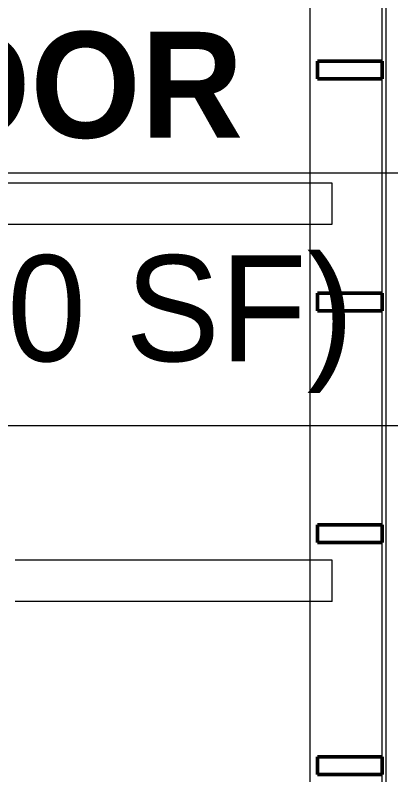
# Model space of a CAD drawing. Header units: inches. Extents: x -4235 to -464, y 9767 to 12347.
# Drawn here: x -3435.3 to -3403.4, y 11007.3 to 11071.8 of the extents above; entities that cross this region are included whole.
import ezdxf

# ---------------------------------------------------------------- set-up
doc = ezdxf.new("R2010")
doc.units = ezdxf.units.IN
doc.header["$MEASUREMENT"] = 0
for name, color, linetype, lineweight in [('A-AREA-IDEN', 2, 'Continuous', 9), ('A-DETL-MBND', 5, 'Continuous', 9), ('A-GLAZ-CWMG', 51, 'Continuous', 9), ('A-GLAZ-CWMG-1', 51, 'Continuous', 50), ('A-WALL-5', 113, 'Continuous', 9), ('S-BEAM', 12, 'Continuous', 9)]:
    doc.layers.add(name, color=color, linetype=linetype, lineweight=lineweight)
doc.styles.add('Century Gothic', font='ufonts.com_century-gothic.ttf', dxfattribs={"height": 9})
doc.styles.add('Century Gothic_B', font='GOTHICB.TTF', dxfattribs={"height": 9})

# ---------------------------------------------------------------- blocks, each defined once
blk = doc.blocks.new('Basic Wall _ EXT - FIBER CEMENT - SMALL - ___-2145932-BACKGROUND - RCP - 3RD FLOOR')
at = {"layer": 'A-WALL-5'}
blk.add_line((-3403.847, 10851.389), (-3403.847, 11107.178), dxfattribs=at)
blk.add_line((-3403.847, 10851.389), (-3403.847, 11107.178), dxfattribs=at)
blk = doc.blocks.new('Rectangular Mullion - Stud - Vertical-2194370-BACKGROUND - RCP - 3RD FLOOR')
at = {"layer": 'A-GLAZ-CWMG-1'}
for p, q in [((1.5, 2.75), (0, 2.75)), ((0, 2.75), (0, -2.75)), ((1.5, -2.75), (1.5, 2.75)), ((0, -2.75), (1.5, -2.75))]:
    blk.add_line(p, q, dxfattribs=at)
blk = doc.blocks.new('Dimension Lumber - LVL - 3_5X5_5-V143-BACKGROUND - RCP - 3RD FLOOR')
at = {"layer": 'A-DETL-MBND'}
for p, q in [((-3479.456, 11054.039), (-3479.456, 11057.539)), ((-3479.456, 11057.539), (-3479.341, 11057.539)), ((-3479.341, 11057.539), (-3479.341, 11054.039)), ((-3465.187, 11057.539), (-3479.341, 11057.539)), ((-3461.187, 11057.539), (-3462.812, 11057.539)), ((-3456.945, 11057.539), (-3458.812, 11057.539)), ((-3410.299, 11057.539), (-3454.57, 11057.539)), ((-3408.432, 11057.539), (-3410.299, 11057.539)), ((-3408.432, 11054.039), (-3408.432, 11057.539)), ((-3479.341, 11054.039), (-3479.456, 11054.039)), ((-3465.187, 11054.039), (-3479.341, 11054.039)), ((-3461.187, 11054.039), (-3462.812, 11054.039)), ((-3456.945, 11054.039), (-3458.812, 11054.039)), ((-3410.299, 11054.039), (-3454.57, 11054.039)), ((-3408.46, 11054.039), (-3410.299, 11054.039))]:
    blk.add_line(p, q, dxfattribs=at)
blk = doc.blocks.new('Dimension Lumber - LVL - 3_5X5_5-2690762-BACKGROUND - RCP - 3RD FLOOR')
at = {"layer": 'A-DETL-MBND'}
for p, q in [((-3410.299, 11025.539), (-3435.324, 11025.539)), ((-3408.432, 11025.539), (-3410.299, 11025.539)), ((-3408.432, 11022.039), (-3408.432, 11025.539)), ((-3410.299, 11022.039), (-3435.324, 11022.039)), ((-3408.432, 11022.039), (-3410.299, 11022.039))]:
    blk.add_line(p, q, dxfattribs=at)

msp = doc.modelspace()

# ---------------------------------------------------------------- linework, layer by layer
at = {"layer": 'A-AREA-IDEN', "flags": 128}
msp.add_lwpolyline([(-3493.871, 11058.433), (-3402.378, 11058.433), (-3402.378, 11036.937), (-3493.871, 11036.937)], close=True, dxfattribs=at)
at = {"layer": 'A-WALL-5'}
for p, q in [((-3410.299, 10851.389), (-3410.299, 11107.24)), ((-3404.174, 11067.909), (-3404.174, 11086.093)), ((-3404.174, 11048.225), (-3404.174, 11066.409)), ((-3404.174, 11028.542), (-3404.174, 11046.725)), ((-3404.174, 11008.858), (-3404.174, 11027.042)), ((-3404.174, 10989.175), (-3404.174, 11007.358))]:
    msp.add_line(p, q, dxfattribs=at)

# ---------------------------------------------------------------- block references
at = {"layer": 'A-GLAZ-CWMG', "extrusion": (0, 0, -1), "rotation": 269.9999999999911}
for p in [(3406.924, 11067.909), (3406.924, 11048.225), (3406.924, 11028.542), (3406.924, 11008.858)]:
    msp.add_blockref('Rectangular Mullion - Stud - Vertical-2194370-BACKGROUND - RCP - 3RD FLOOR', p, dxfattribs=at)
at = {"layer": 'A-WALL-5'}
msp.add_blockref('Basic Wall _ EXT - FIBER CEMENT - SMALL - ___-2145932-BACKGROUND - RCP - 3RD FLOOR', (0, 0), dxfattribs=at)
at = {"layer": 'S-BEAM'}
for name in ['Dimension Lumber - LVL - 3_5X5_5-V143-BACKGROUND - RCP - 3RD FLOOR', 'Dimension Lumber - LVL - 3_5X5_5-2690762-BACKGROUND - RCP - 3RD FLOOR']:
    msp.add_blockref(name, (0, 0), dxfattribs=at)

# ---------------------------------------------------------------- texts
at = {"layer": 'A-AREA-IDEN', "char_height": 9, "attachment_point": 1}
for s, insert, width, style in [('CORRIDOR', (-3481.498, 11070.401), 80.598, 'Century Gothic_B'), ('302 - (1910 SF)', (-3490.871, 11051.433), 103.323, 'Century Gothic')]:
    msp.add_mtext(s, dxfattribs=dict(at, insert=insert, width=width, style=style))

doc.saveas('drawing.dxf')
